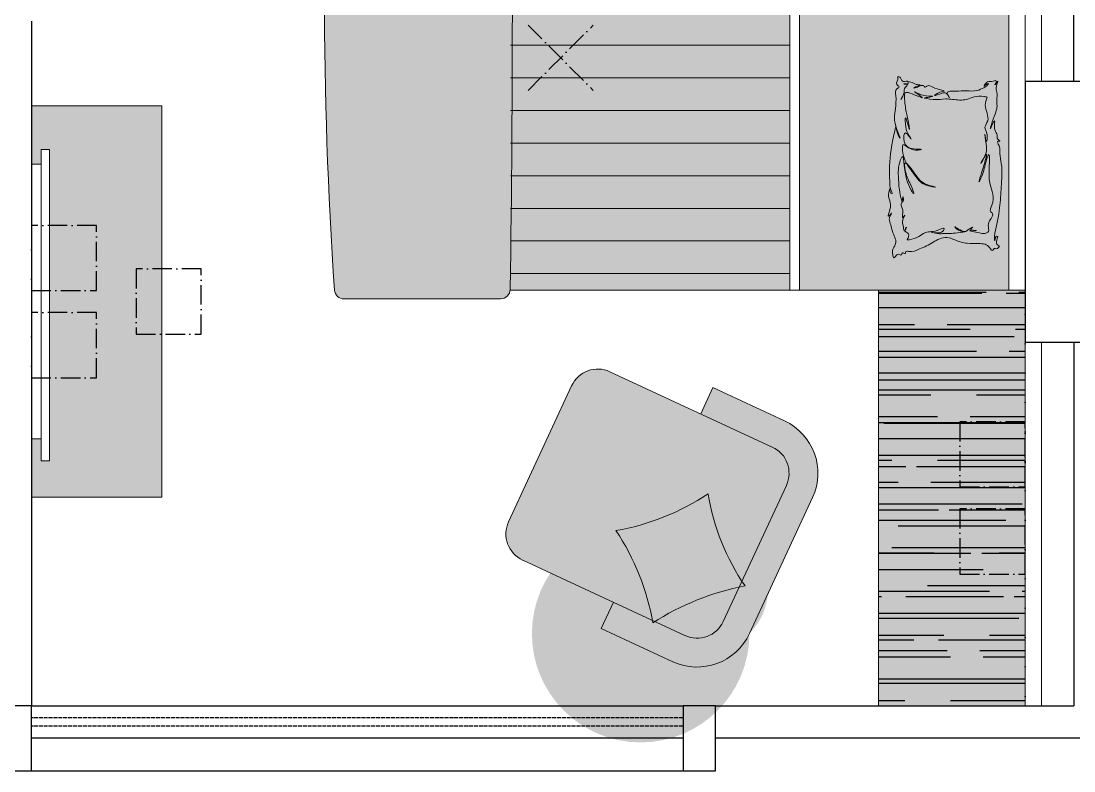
# Model space of a CAD drawing. Header units: millimetres. Extents: x -16811 to 32579, y 147992 to 176118.
# Drawn here: x -10358 to -7127, y 157042 to 159342 of the extents above; entities that cross this region are included whole.
import ezdxf

# ---------------------------------------------------------------- set-up
doc = ezdxf.new("R2010")
doc.units = ezdxf.units.MM
doc.header["$MEASUREMENT"] = 0
doc.header["$PDMODE"] = 3
doc.header["$PDSIZE"] = 100
doc.linetypes.add('ACAD_ISO02W100', pattern=[15, 12, -3])
doc.linetypes.add('ACAD_ISO10W100', pattern=[18, 12, -3, 0, -3])
doc.layers.add('0[12345]', color=6, linetype='ACAD_ISO10W100', lineweight=30, plot=False)
for name, color, linetype, lineweight in [('Column[12345]', 7, 'Continuous', 25), ('Furniture[12345]', 7, 'Continuous', 20), ('Wall.Furniture[12345]', 7, 'Continuous', 20)]:
    doc.layers.add(name, color=color, linetype=linetype, lineweight=lineweight)
for name, color, linetype in [('Glass[12345]', 132, 'ACAD_ISO02W100'), ('Hatching[12345]', 7, 'Continuous'), ('Wall[12345]', 7, 'Continuous'), ('Window[12345]', 8, 'Continuous')]:
    doc.layers.add(name, color=color, linetype=linetype)
doc.linetypes.add('FENCELINE1', pattern='A,0.25,-0.1,[133,ltypeshp.shx,S=0.1,R=0,X=-0.1,Y=0],-0.1,1', length=1.45)

msp = doc.modelspace()

# ---------------------------------------------------------------- hatches: boundary and pattern name
at = {"layer": 'Hatching[12345]'}
h = msp.add_hatch(color=254, dxfattribs=at)
h.set_gradient(color1=(188, 218, 240), color2=(188, 218, 240), centered=1, one_color=1, tint=0.84, name='SPHERICAL')
h.paths.add_polyline_path([(-9396.3, 160323, -0.381867), (-9366.5, 160349.6), (-8886.6, 160349.6, -0.381867), (-8856.8, 160323, -0.007425), (-8856.8, 158518.9, -0.407012), (-8886.8, 158489.6), (-9366.5, 158489.6, -0.381867), (-9396.3, 158516.3, -0.033624)])
h = msp.add_hatch(color=7, dxfattribs=at)
h.set_gradient(color1=(255, 255, 255), one_color=1, tint=1)
h.paths.add_polyline_path([(-7998.9, 158567.2), (-8856.1, 158567.2, -0.000196), (-8856.8, 158519.5, -0.024285), (-8856.9, 158516.6), (-7998.9, 158516.6)])
h.paths.add_polyline_path([(-7998.9, 160316.6), (-8856.7, 160316.6, -0.000203), (-8856, 160267.2), (-7998.9, 160267.2)])
h.paths.add_polyline_path([(-7998.9, 160267.2), (-8856, 160267.2, -0.000412), (-8854.7, 160167.2), (-7998.9, 160167.2)])
h.paths.add_polyline_path([(-7998.9, 160167.2), (-8854.7, 160167.2, -0.000412), (-8853.6, 160067.2), (-7998.9, 160067.2)])
h.paths.add_polyline_path([(-7998.9, 160067.2), (-8853.6, 160067.2, -0.000412), (-8852.6, 159967.2), (-7998.9, 159967.2)])
h.paths.add_polyline_path([(-7998.9, 159967.2), (-8852.6, 159967.2, -0.000412), (-8851.8, 159867.2), (-7998.9, 159867.2)])
h.paths.add_polyline_path([(-7998.9, 159867.2), (-8851.8, 159867.2, -0.000412), (-8851.1, 159767.2), (-7998.9, 159767.2)])
h.paths.add_polyline_path([(-7998.9, 159767.2), (-8851.1, 159767.2, -0.000412), (-8850.6, 159667.2), (-7998.9, 159667.2)])
h.paths.add_polyline_path([(-7998.9, 159667.2), (-8850.6, 159667.2, -0.000412), (-8850.3, 159567.2), (-7998.9, 159567.2)])
h.paths.add_polyline_path([(-7998.9, 159567.2), (-8850.3, 159567.2, -0.000412), (-8850.1, 159467.2), (-7998.9, 159467.2)])
h.paths.add_polyline_path([(-7998.9, 159467.2), (-8850.1, 159467.2, -0.000412), (-8850.1, 159367.2), (-7998.9, 159367.2)])
h.paths.add_polyline_path([(-7998.9, 159367.2), (-8850.1, 159367.2, -0.000412), (-8850.3, 159267.2), (-7998.9, 159267.2)])
h.paths.add_polyline_path([(-7998.9, 159267.2), (-8850.3, 159267.2, -0.000412), (-8850.6, 159167.2), (-7998.9, 159167.2)])
h.paths.add_polyline_path([(-7998.9, 159167.2), (-8850.6, 159167.2, -0.000412), (-8851.1, 159067.2), (-7998.9, 159067.2)])
h.paths.add_polyline_path([(-7998.9, 159067.2), (-8851.1, 159067.2, -0.000412), (-8851.8, 158967.2), (-7998.9, 158967.2)])
h.paths.add_polyline_path([(-7998.9, 158967.2), (-8851.8, 158967.2, -0.000412), (-8852.6, 158867.2), (-7998.9, 158867.2)])
h.paths.add_polyline_path([(-7998.9, 158867.2), (-8852.6, 158867.2, -0.000412), (-8853.6, 158767.2), (-7998.9, 158767.2)])
h.paths.add_polyline_path([(-7998.9, 158767.2), (-8853.6, 158767.2, -0.000412), (-8854.8, 158667.2), (-7998.9, 158667.2)])
h.paths.add_polyline_path([(-7998.9, 158667.2), (-8854.8, 158667.2, -0.000412), (-8856.1, 158567.2), (-7998.9, 158567.2)])
h = msp.add_hatch(color=254, dxfattribs=at)
h.set_gradient(color1=(188, 218, 240), color2=(188, 218, 240), centered=1, one_color=1, tint=0.84, name='SPHERICAL')
h.paths.add_polyline_path([(-7968.9, 159417), (-7326.7, 159417), (-7326.7, 158516.6), (-7968.9, 158516.6)])
edge = h.paths.add_edge_path(flags=16)
edge.add_spline(control_points=[(-7636.2, 159156), (-7638.4, 159159), (-7651.6, 159152.5), (-7657, 159164.3), (-7660.4, 159170.6), (-7668.9, 159171.7), (-7662.6, 159161), (-7678.7, 159149.8), (-7658.5, 159139.7), (-7676.9, 159131.9), (-7671, 159105.5), (-7675, 159065.6), (-7680.1, 159040.4), (-7672.8, 159016.6)], knot_values=[29.790014, 29.790014, 29.790014, 29.790014, 30.262434, 30.562674, 30.909692, 31.032326, 31.131605, 31.822173, 32.169742, 32.478786, 33.169354, 34.506529, 36.449933, 36.449933, 36.449933, 36.449933], degree=3, periodic=0)
edge.add_spline(control_points=[(-7672.8, 159016.6), (-7672.8, 159016.7), (-7674, 159017.5), (-7688.6, 158947.9), (-7694.5, 158911.1), (-7691.7, 158846.9), (-7690.7, 158826.4), (-7680.8, 158810.9), (-7693.2, 158815), (-7689.2, 158836.1), (-7698.8, 158808.4), (-7691.1, 158790.1), (-7686.9, 158770.6), (-7702.7, 158733.6), (-7680.8, 158759.2), (-7695.7, 158739.5), (-7689.2, 158719.5), (-7684.4, 158693.4), (-7672.5, 158671.7), (-7673.6, 158654.3), (-7684.9, 158641.2), (-7683.6, 158628.7), (-7680.5, 158612.2), (-7672.7, 158621.3), (-7667.1, 158629.8), (-7654.3, 158620), (-7654.5, 158635.5), (-7643.4, 158624), (-7644.5, 158637), (-7623, 158631.7), (-7604.6, 158641.3), (-7571.5, 158654.1), (-7547, 158672.3), (-7515.2, 158680.9), (-7487.8, 158667.8), (-7455.7, 158658.1), (-7424.8, 158659.2), (-7399.4, 158658.5), (-7387.2, 158650.2), (-7376.2, 158633.1), (-7371.9, 158645.9), (-7363.9, 158641.9), (-7360.1, 158645.1), (-7358, 158646.9)], knot_values=[0, 0, 0, 0, 0.030049, 0.717515, 4.513385, 6.102933, 6.424338, 6.907638, 7.010988, 7.497257, 7.884631, 8.769992, 9.715192, 10.353851, 10.800111, 11.166428, 11.755019, 13.07777, 13.721733, 14.179659, 14.739991, 15.274148, 15.609552, 15.829628, 16.182946, 16.517964, 16.752632, 17.032041, 17.234818, 17.519289, 18.680556, 19.479406, 20.994305, 21.746259, 22.605773, 23.917685, 25.064465, 25.741143, 26.302414, 26.747148, 26.981441, 27.188163, 27.441983, 27.441983, 27.441983, 27.441983], degree=3, periodic=0)
edge.add_spline(control_points=[(-7358, 158646.9), (-7356.6, 158648.2), (-7353.2, 158651.3), (-7365.1, 158655.5), (-7366.2, 158666.8), (-7358, 158683.9), (-7369.7, 158680.2), (-7368.6, 158660.4), (-7371.8, 158679.7), (-7364.9, 158708.4), (-7353.5, 158764.9), (-7350, 158835.4), (-7345.1, 158890.3), (-7355.5, 158934.3), (-7351.6, 158953), (-7366.1, 158976.4), (-7347.6, 158970.8), (-7365.5, 158980.2), (-7360, 158991.3), (-7367.9, 159002.5), (-7372, 159015.8), (-7366.6, 159050.6), (-7393.1, 158985.3), (-7370, 159053.5), (-7361.4, 159075.9), (-7364.5, 159099.6), (-7360.3, 159122.7), (-7368.8, 159137.9), (-7354.3, 159167.5), (-7374.5, 159137.2), (-7358.8, 159164.1), (-7382.5, 159153.2), (-7393.9, 159159.3), (-7404.9, 159138.3), (-7397.8, 159147.1), (-7386.7, 159153), (-7394.1, 159141.7), (-7405.6, 159136.6), (-7426.6, 159124.6), (-7459.2, 159129.6), (-7482.5, 159124.9), (-7518.3, 159128), (-7514.8, 159117.1), (-7514.2, 159115.5)], knot_values=[8.535132, 8.535132, 8.535132, 8.535132, 8.691674, 8.888781, 9.421803, 9.845667, 9.958569, 10.443716, 10.704627, 11.242804, 13.896563, 16.022974, 18.400683, 19.461558, 20.230077, 20.741868, 20.935918, 21.372247, 21.565667, 22.071271, 22.520417, 23.192373, 24.051106, 25.569914, 26.277843, 26.991407, 27.84339, 28.453731, 28.986147, 29.45672, 29.852067, 30.349919, 30.880397, 31.306561, 31.442263, 31.809342, 31.957497, 32.454433, 33.205438, 34.256651, 35.462346, 36.271669, 36.4021, 36.4021, 36.4021, 36.4021], degree=3, periodic=0)
edge.add_spline(control_points=[(-7514.2, 159115.5), (-7515.7, 159117.4), (-7521.4, 159123.4), (-7533.9, 159120.1), (-7563.9, 159106.9), (-7542.2, 159124.4), (-7519.6, 159126.2), (-7542.1, 159132.2), (-7555.1, 159135.7), (-7574.2, 159147.3), (-7584.6, 159135.9), (-7587.4, 159145.7), (-7598.3, 159143.5), (-7604.5, 159139.6), (-7622, 159134), (-7610.2, 159142.4), (-7593.1, 159146.4), (-7605.3, 159146.4), (-7614.3, 159147.5), (-7624.3, 159154.4), (-7633.1, 159155.6), (-7636.2, 159156)], knot_values=[0.001627, 0.001627, 0.001627, 0.001627, 0.178258, 0.589104, 1.387999, 2.01721, 2.479287, 2.719905, 3.701668, 4.311477, 4.557254, 4.745521, 5.021847, 5.42273, 5.798909, 6.005871, 6.517966, 6.687678, 6.927391, 7.504114, 7.811297, 7.811297, 7.811297, 7.811297], degree=3, periodic=0)
edge = h.paths.add_edge_path(flags=0)
edge.add_spline(control_points=[(-7401.6, 158924.3), (-7399.8, 158928), (-7392.5, 158944.4), (-7396.5, 158957.3), (-7401.5, 159014.9), (-7396.3, 158957.2), (-7389.7, 158998.4), (-7405.2, 159014.4), (-7381, 159043.9), (-7405.1, 159076.2), (-7396.1, 159100.1), (-7392.9, 159108.5), (-7396.4, 159109.2), (-7409.5, 159111.9), (-7431.8, 159111.7), (-7461.7, 159096.7), (-7491.6, 159100.6), (-7527.4, 159104.3), (-7546.8, 159097.6), (-7595.3, 159106.5), (-7573.5, 159106.7), (-7552.3, 159112.3), (-7589.8, 159108.4), (-7635, 159137.5), (-7571.1, 159093.6), (-7621, 159119.4), (-7647.2, 159125.2), (-7646.5, 159094.9), (-7642.1, 159064), (-7635.7, 159037.5), (-7628.2, 158993.1), (-7647, 159068.7), (-7642.8, 159009.7), (-7637.9, 158998.2), (-7620, 158969.7), (-7649.7, 159016.6), (-7650.7, 158960.5), (-7628, 158948.2), (-7579.3, 158949.2), (-7628.8, 158940.5), (-7655.9, 158974.8), (-7651.8, 158932.2), (-7646.2, 158916), (-7641.2, 158906.6), (-7640.3, 158905)], knot_values=[65.447847, 65.447847, 65.447847, 65.447847, 65.74328, 66.72872, 67.734409, 68.488828, 69.195051, 69.96834, 70.682416, 72.296052, 73.161492, 73.161492, 73.161492, 73.514088, 74.503063, 75.319203, 76.765637, 77.45774, 78.749117, 79.643771, 79.981714, 80.471342, 81.125835, 82.371395, 83.350345, 84.683594, 85.188482, 85.608294, 87.132689, 88.467526, 88.949716, 90.167893, 91.060809, 92.060989, 92.438599, 93.282957, 94.181586, 95.37836, 96.194843, 97.208206, 98.195095, 99.05009, 99.976096, 100.167679, 100.167679, 100.167679, 100.167679], degree=3, periodic=0)
edge.add_spline(control_points=[(-7640.3, 158905), (-7642.7, 158906.9), (-7648.6, 158907.7), (-7642.3, 158864.8), (-7629.2, 158845.3), (-7610.7, 158795), (-7653.5, 158864.8), (-7645.7, 158947.1), (-7668.5, 158894.3), (-7663.7, 158852.7), (-7664.6, 158826.9), (-7652.5, 158776.3), (-7652.6, 158814.3), (-7646.9, 158787.4), (-7661.4, 158783.6), (-7651.1, 158763.8), (-7651.8, 158753.6), (-7654.7, 158731.1), (-7641, 158754.4), (-7656, 158726), (-7650.3, 158719.2), (-7648, 158694.1), (-7645.1, 158697.9), (-7644.7, 158698.6)], knot_values=[40.795121, 40.795121, 40.795121, 40.795121, 41.289195, 42.373774, 43.706157, 44.493775, 46.131029, 48.413116, 48.979249, 50.841276, 52.333224, 53.019481, 53.478416, 54.005494, 54.148976, 54.814349, 55.352161, 55.71403, 56.081921, 56.521549, 57.327938, 57.792171, 57.875372, 57.875372, 57.875372, 57.875372], degree=3, periodic=0)
edge.add_spline(control_points=[(-7644.7, 158698.6), (-7644.6, 158698.2), (-7643.9, 158694.8), (-7633.2, 158692.9), (-7632.2, 158679.1), (-7644.2, 158666.4), (-7618.2, 158674.7), (-7603.6, 158678.7), (-7589.6, 158691.9), (-7567.2, 158696.2), (-7549.6, 158696.1), (-7520.5, 158711.7), (-7532.8, 158685.5), (-7579.5, 158698), (-7543, 158687.7), (-7518.4, 158691.9), (-7498.2, 158688.4), (-7451.8, 158696.4), (-7479, 158694.5), (-7506, 158723.5), (-7462.4, 158687.9), (-7452.2, 158702.5), (-7429.3, 158713.9), (-7447.1, 158702.9), (-7438.8, 158700.4), (-7433.4, 158699.7), (-7430.7, 158699.5)], knot_values=[26.157068, 26.157068, 26.157068, 26.157068, 26.197649, 26.478627, 27.029866, 27.194885, 27.938007, 28.296466, 28.993565, 29.701796, 30.432125, 31.180959, 31.473901, 32.62199, 33.234768, 33.886404, 35.291371, 36.050084, 36.454531, 37.241342, 38.377457, 38.920893, 39.336258, 39.668554, 39.807234, 40.035381, 40.035381, 40.035381, 40.035381], degree=3, periodic=0)
edge.add_spline(control_points=[(-7430.7, 158699.5), (-7435.6, 158699.7), (-7460.8, 158700.4), (-7414.3, 158691.9), (-7398.6, 158687.5), (-7387.3, 158696.9), (-7389.3, 158709.2), (-7391.7, 158727), (-7369.1, 158748.4), (-7387.6, 158759.2), (-7366, 158793.5), (-7386.8, 158839.7), (-7387.8, 158875.2), (-7384.4, 158944.9), (-7398.7, 158907.9), (-7399.8, 158887.7), (-7425.4, 158829.7), (-7406.2, 158888.7), (-7389.4, 158942.1), (-7399.4, 158927.8), (-7401.6, 158924.3)], knot_values=[9.262746, 9.262746, 9.262746, 9.262746, 9.682241, 10.689927, 11.413577, 11.723945, 11.904729, 12.597271, 13.597345, 13.76989, 14.480453, 16.574705, 18.261945, 19.618223, 19.925956, 21.490572, 22.513709, 24.082377, 25.368053, 25.703927, 25.703927, 25.703927, 25.703927], degree=3, periodic=0)
edge = h.paths.add_edge_path(flags=0)
edge.add_spline(control_points=[(-7640.3, 158905), (-7641.2, 158906.6), (-7646.2, 158916), (-7651.8, 158932.2), (-7655.9, 158974.8), (-7628.8, 158940.5), (-7579.3, 158949.2), (-7628, 158948.2), (-7650.7, 158960.5), (-7649.7, 159016.6), (-7620, 158969.7), (-7637.9, 158998.2), (-7642.8, 159009.7), (-7647, 159068.7), (-7628.2, 158993.1), (-7635.7, 159037.5), (-7642.1, 159064), (-7646.5, 159094.9), (-7647.2, 159125.2), (-7621, 159119.4), (-7571.1, 159093.6), (-7635, 159137.5), (-7589.8, 159108.4), (-7552.3, 159112.3), (-7573.5, 159106.7), (-7595.3, 159106.5), (-7546.8, 159097.6), (-7527.4, 159104.3), (-7491.6, 159100.6), (-7461.7, 159096.7), (-7431.8, 159111.7), (-7409.5, 159111.9), (-7396.4, 159109.2), (-7392.9, 159108.5), (-7396.1, 159100.1), (-7405.1, 159076.2), (-7381, 159043.9), (-7405.2, 159014.4), (-7389.7, 158998.4), (-7396.3, 158957.2), (-7401.5, 159014.9), (-7396.5, 158957.3), (-7392.5, 158944.4), (-7399.8, 158928), (-7401.6, 158924.3)], knot_values=[65.447847, 65.447847, 65.447847, 65.447847, 65.63943, 66.565436, 67.420431, 68.40732, 69.420683, 70.237166, 71.43394, 72.332569, 73.176927, 73.554537, 74.554717, 75.447633, 76.66581, 77.148, 78.482837, 80.007232, 80.427044, 80.931932, 82.265181, 83.244131, 84.489691, 85.144184, 85.633812, 85.971755, 86.866409, 88.157786, 88.849889, 90.296323, 91.112463, 92.101438, 92.454034, 92.454034, 92.454034, 93.319474, 94.93311, 95.647186, 96.420475, 97.126698, 97.881117, 98.886806, 99.872246, 100.167679, 100.167679, 100.167679, 100.167679], degree=3, periodic=0)
edge.add_spline(control_points=[(-7401.6, 158924.3), (-7406.8, 158913.7), (-7418.7, 158894.6), (-7406.5, 158916.7), (-7401.6, 158924.3)], knot_values=[7.713645, 7.713645, 7.713645, 7.713645, 8.546506, 9.262746, 9.262746, 9.262746, 9.262746], degree=3, periodic=0)
edge.add_spline(control_points=[(-7401.6, 158924.3), (-7399.4, 158927.8), (-7389.4, 158942.1), (-7406.2, 158888.7), (-7425.4, 158829.7), (-7399.8, 158887.7), (-7398.7, 158907.9), (-7384.4, 158944.9), (-7387.8, 158875.2), (-7386.8, 158839.7), (-7366, 158793.5), (-7387.6, 158759.2), (-7369.1, 158748.4), (-7391.7, 158727), (-7389.3, 158709.2), (-7387.3, 158696.9), (-7398.6, 158687.5), (-7414.3, 158691.9), (-7460.8, 158700.4), (-7435.6, 158699.7), (-7430.7, 158699.5)], knot_values=[9.262746, 9.262746, 9.262746, 9.262746, 9.598621, 10.884297, 12.452965, 13.476101, 15.040717, 15.348451, 16.704729, 18.391968, 20.48622, 21.196783, 21.369329, 22.369403, 23.061945, 23.242728, 23.553096, 24.276746, 25.284432, 25.703927, 25.703927, 25.703927, 25.703927], degree=3, periodic=0)
edge.add_spline(control_points=[(-7430.7, 158699.5), (-7428.1, 158699.4), (-7424.3, 158699.2), (-7428.1, 158699.3), (-7430.7, 158699.5)], knot_values=[25.703927, 25.703927, 25.703927, 25.703927, 25.930608, 26.157068, 26.157068, 26.157068, 26.157068], degree=3, periodic=0)
edge.add_spline(control_points=[(-7430.7, 158699.5), (-7433.4, 158699.7), (-7438.8, 158700.4), (-7447.1, 158702.9), (-7429.3, 158713.9), (-7452.2, 158702.5), (-7462.4, 158687.9), (-7506, 158723.5), (-7479, 158694.5), (-7451.8, 158696.4), (-7498.2, 158688.4), (-7518.4, 158691.9), (-7543, 158687.7), (-7579.5, 158698), (-7532.8, 158685.5), (-7520.5, 158711.7), (-7549.6, 158696.1), (-7567.2, 158696.2), (-7589.6, 158691.9), (-7603.6, 158678.7), (-7618.2, 158674.7), (-7644.2, 158666.4), (-7632.2, 158679.1), (-7633.2, 158692.9), (-7643.9, 158694.8), (-7644.6, 158698.2), (-7644.7, 158698.6)], knot_values=[26.157068, 26.157068, 26.157068, 26.157068, 26.385216, 26.523896, 26.856192, 27.271557, 27.814993, 28.951107, 29.737919, 30.142365, 30.901079, 32.306046, 32.957682, 33.57046, 34.718549, 35.01149, 35.760324, 36.490654, 37.198885, 37.895984, 38.254443, 38.997565, 39.162584, 39.713823, 39.994801, 40.035381, 40.035381, 40.035381, 40.035381], degree=3, periodic=0)
edge.add_spline(control_points=[(-7644.7, 158698.6), (-7645.1, 158703), (-7638.1, 158717), (-7642.7, 158702), (-7644.7, 158698.6)], knot_values=[40.035381, 40.035381, 40.035381, 40.035381, 40.423519, 40.795121, 40.795121, 40.795121, 40.795121], degree=3, periodic=0)
edge.add_spline(control_points=[(-7644.7, 158698.6), (-7645.1, 158697.9), (-7648, 158694.1), (-7650.3, 158719.2), (-7656, 158726), (-7641, 158754.4), (-7654.7, 158731.1), (-7651.8, 158753.6), (-7651.1, 158763.8), (-7661.4, 158783.6), (-7646.9, 158787.4), (-7652.6, 158814.3), (-7652.5, 158776.3), (-7664.6, 158826.9), (-7663.7, 158852.7), (-7668.5, 158894.3), (-7645.7, 158947.1), (-7653.5, 158864.8), (-7610.7, 158795), (-7629.2, 158845.3), (-7642.3, 158864.8), (-7648.6, 158907.7), (-7642.7, 158906.9), (-7640.3, 158905)], knot_values=[40.795121, 40.795121, 40.795121, 40.795121, 40.878322, 41.342555, 42.148944, 42.588573, 42.956463, 43.318333, 43.856144, 44.521517, 44.664999, 45.192077, 45.651012, 46.337269, 47.829218, 49.691244, 50.257377, 52.539465, 54.176718, 54.964336, 56.29672, 57.381298, 57.875372, 57.875372, 57.875372, 57.875372], degree=3, periodic=0)
edge.add_spline(control_points=[(-7640.3, 158905), (-7630.7, 158897.7), (-7604.1, 158854), (-7580.4, 158839.2), (-7535.2, 158829.9), (-7591.5, 158837.1), (-7611.9, 158865), (-7632.6, 158891.4), (-7640.3, 158905)], knot_values=[57.875372, 57.875372, 57.875372, 57.875372, 59.777578, 60.518867, 61.457002, 62.363933, 63.831779, 65.447847, 65.447847, 65.447847, 65.447847], degree=3, periodic=0)
h = msp.add_hatch(color=254, dxfattribs=at)
h.set_gradient(color1=(195, 213, 212), rotation=45, centered=1, one_color=1, tint=1, name='INVHEMISPHERICAL')
edge = h.paths.add_edge_path()
edge.add_spline(control_points=[(-7514.2, 159115.5), (-7514.8, 159117.1), (-7518.3, 159128), (-7482.5, 159124.9), (-7459.2, 159129.6), (-7426.6, 159124.6), (-7405.6, 159136.6), (-7394.1, 159141.7), (-7386.7, 159153), (-7397.8, 159147.1), (-7404.9, 159138.3), (-7393.9, 159159.3), (-7382.5, 159153.2), (-7358.8, 159164.1), (-7374.5, 159137.2), (-7354.3, 159167.5), (-7368.8, 159137.9), (-7360.3, 159122.7), (-7364.5, 159099.6), (-7362.1, 159081.2), (-7363.4, 159073.3), (-7363.7, 159071.5)], knot_values=[8.535132, 8.535132, 8.535132, 8.535132, 8.665562, 9.474885, 10.680581, 11.731794, 12.482799, 12.979735, 13.12789, 13.494969, 13.630671, 14.056835, 14.587313, 15.085164, 15.480512, 15.951085, 16.483501, 17.093841, 17.945825, 18.659388, 18.86018, 18.86018, 18.86018, 18.86018], degree=3, periodic=0)
edge.add_spline(control_points=[(-7363.7, 159071.5), (-7364.7, 159067.1), (-7371.5, 159049), (-7393.1, 158985.3), (-7366.6, 159050.6), (-7372, 159015.8), (-7367.9, 159002.5), (-7360, 158991.3), (-7365.5, 158980.2), (-7347.6, 158970.8), (-7366.1, 158976.4), (-7351.6, 158953), (-7355.5, 158934.3), (-7345.1, 158890.3), (-7349.6, 158839.9), (-7351.7, 158800), (-7353.3, 158783.2)], knot_values=[18.86018, 18.86018, 18.86018, 18.86018, 19.367318, 20.886126, 21.744859, 22.416814, 22.865961, 23.371565, 23.564984, 24.001314, 24.195364, 24.707154, 25.475673, 26.536549, 28.914258, 30.585278, 30.585278, 30.585278, 30.585278], degree=3, periodic=0)
edge.add_spline(control_points=[(-7353.3, 158783.2), (-7353.8, 158778.6), (-7357.1, 158747.1), (-7364.9, 158708.4), (-7371.8, 158679.7), (-7368.6, 158660.4), (-7369.7, 158680.2), (-7358, 158683.9), (-7366.2, 158666.8), (-7365.1, 158655.5), (-7353.2, 158651.3), (-7356.6, 158648.2), (-7358, 158646.9)], knot_values=[30.585278, 30.585278, 30.585278, 30.585278, 31.040669, 33.694428, 34.232605, 34.493516, 34.978663, 35.091565, 35.515429, 36.048451, 36.245558, 36.4021, 36.4021, 36.4021, 36.4021], degree=3, periodic=0)
edge.add_spline(control_points=[(-7358, 158646.9), (-7360.1, 158645.1), (-7363.9, 158641.9), (-7371.9, 158645.9), (-7376.2, 158633.1), (-7387.2, 158650.2), (-7399.4, 158658.5), (-7424.8, 158659.2), (-7455.7, 158658.1), (-7487.8, 158667.8), (-7515.2, 158680.9), (-7547, 158672.3), (-7571.5, 158654.1), (-7604.6, 158641.3), (-7623, 158631.7), (-7644.5, 158637), (-7643.4, 158624), (-7654.5, 158635.5), (-7654.3, 158620), (-7667.1, 158629.8), (-7672.7, 158621.3), (-7680.5, 158612.2), (-7683.6, 158628.7), (-7684.9, 158641.2), (-7673.6, 158654.3), (-7672.5, 158671.7), (-7684.4, 158693.4), (-7689.2, 158719.5), (-7695.7, 158739.5), (-7680.8, 158759.2), (-7702.7, 158733.6), (-7686.9, 158770.6), (-7691.1, 158790.1), (-7698.8, 158808.4), (-7689.2, 158836.1), (-7693.2, 158815), (-7680.8, 158810.9), (-7690.7, 158826.4), (-7691.7, 158846.9), (-7692.7, 158870), (-7692.8, 158886.6), (-7692.8, 158888)], knot_values=[0, 0, 0, 0, 0.317275, 0.575678, 0.868544, 1.424462, 2.12605, 2.971898, 4.405373, 6.045262, 7.119655, 8.059598, 9.953221, 10.951784, 12.403367, 12.758956, 13.012427, 13.361689, 13.655024, 14.073797, 14.515444, 14.790538, 15.209793, 15.87749, 16.577904, 17.150313, 17.955266, 19.608705, 20.344444, 20.80234, 21.360165, 22.158489, 23.339988, 24.44669, 24.930907, 25.538744, 25.667931, 26.272056, 26.673812, 28.660747, 28.840014, 28.840014, 28.840014, 28.840014], degree=3, periodic=0)
edge.add_line((-7692.8, 158888), (-7720.5, 158896.5))
edge.add_line((-7720.5, 158896.5), (-7692.1, 158910.5))
edge.add_spline(control_points=[(-7692.1, 158910.5), (-7690.5, 158934.7), (-7685.4, 158963.1), (-7674, 159017.5), (-7672.8, 159016.7), (-7672.8, 159016.6)], knot_values=[29.888741, 29.888741, 29.888741, 29.888741, 33.405585, 34.264917, 34.302479, 34.302479, 34.302479, 34.302479], degree=3, periodic=0)
edge.add_spline(control_points=[(-7672.8, 159016.6), (-7680.1, 159040.4), (-7675, 159065.6), (-7671, 159105.5), (-7676.9, 159131.9), (-7658.5, 159139.7), (-7678.7, 159149.8), (-7662.6, 159161), (-7668.9, 159171.7), (-7660.4, 159170.6), (-7657, 159164.3), (-7651.6, 159152.5), (-7638.4, 159159), (-7636.2, 159156)], knot_values=[37.237517, 37.237517, 37.237517, 37.237517, 39.666772, 41.33824, 42.20145, 42.587756, 43.022217, 43.885427, 44.009526, 44.162817, 44.596591, 44.97189, 45.562416, 45.562416, 45.562416, 45.562416], degree=3, periodic=0)
edge.add_spline(control_points=[(-7636.2, 159156), (-7633.1, 159155.6), (-7624.3, 159154.4), (-7614.3, 159147.5), (-7605.3, 159146.4), (-7593.1, 159146.4), (-7610.2, 159142.4), (-7622, 159134), (-7604.5, 159139.6), (-7598.3, 159143.5), (-7587.4, 159145.7), (-7584.6, 159135.9), (-7574.2, 159147.3), (-7555.1, 159135.7), (-7542.1, 159132.2), (-7519.6, 159126.2), (-7542.2, 159124.4), (-7563.9, 159106.9), (-7533.9, 159120.1), (-7521.4, 159123.4), (-7515.7, 159117.4), (-7514.2, 159115.5)], knot_values=[0.001627, 0.001627, 0.001627, 0.001627, 0.30881, 0.885533, 1.125245, 1.294957, 1.807053, 2.014014, 2.390194, 2.791076, 3.067402, 3.255669, 3.501446, 4.111256, 5.093018, 5.333636, 5.795713, 6.424924, 7.22382, 7.634666, 7.811297, 7.811297, 7.811297, 7.811297], degree=3, periodic=0)
edge = h.paths.add_edge_path(flags=16)
edge.add_spline(control_points=[(-7640.3, 158905), (-7641.2, 158906.6), (-7646.2, 158916), (-7651.8, 158932.2), (-7655.9, 158974.8), (-7628.8, 158940.5), (-7579.3, 158949.2), (-7628, 158948.2), (-7650.7, 158960.5), (-7649.7, 159016.6), (-7620, 158969.7), (-7637.9, 158998.2), (-7642.8, 159009.7), (-7647, 159068.7), (-7628.2, 158993.1), (-7635.7, 159037.5), (-7642.1, 159064), (-7646.5, 159094.9), (-7647.2, 159125.2), (-7621, 159119.4), (-7571.1, 159093.6), (-7635, 159137.5), (-7589.8, 159108.4), (-7552.3, 159112.3), (-7573.5, 159106.7), (-7595.3, 159106.5), (-7546.8, 159097.6), (-7527.4, 159104.3), (-7491.6, 159100.6), (-7461.7, 159096.7), (-7431.8, 159111.7), (-7409.5, 159111.9), (-7396.4, 159109.2), (-7392.9, 159108.5), (-7396.1, 159100.1), (-7405.1, 159076.2), (-7381, 159043.9), (-7405.2, 159014.4), (-7389.7, 158998.4), (-7396.3, 158957.2), (-7401.5, 159014.9), (-7396.5, 158957.3), (-7392.5, 158944.4), (-7399.8, 158928), (-7401.6, 158924.3)], knot_values=[81.809808, 81.809808, 81.809808, 81.809808, 82.049287, 83.206795, 84.275539, 85.50915, 86.775853, 87.796457, 89.292425, 90.415712, 91.471158, 91.943172, 93.193396, 94.309542, 95.832263, 96.435, 98.103547, 100.00904, 100.533805, 101.164915, 102.831476, 104.055163, 105.612114, 106.43023, 107.042265, 107.464694, 108.583011, 110.197233, 111.062361, 112.870403, 113.890579, 115.126798, 115.567543, 115.567543, 115.567543, 116.649343, 118.666388, 119.558983, 120.525594, 121.408372, 122.351396, 123.608507, 124.840307, 125.209599, 125.209599, 125.209599, 125.209599], degree=3, periodic=0)
edge.add_spline(control_points=[(-7401.6, 158924.3), (-7399.4, 158927.8), (-7389.4, 158942.1), (-7406.2, 158888.7), (-7425.4, 158829.7), (-7399.8, 158887.7), (-7398.7, 158907.9), (-7384.4, 158944.9), (-7387.8, 158875.2), (-7386.8, 158839.7), (-7366, 158793.5), (-7387.6, 158759.2), (-7369.1, 158748.4), (-7391.7, 158727), (-7389.3, 158709.2), (-7387.3, 158696.9), (-7398.6, 158687.5), (-7414.3, 158691.9), (-7460.8, 158700.4), (-7435.6, 158699.7), (-7430.7, 158699.5)], knot_values=[11.578433, 11.578433, 11.578433, 11.578433, 11.998276, 13.605371, 15.566206, 16.845127, 18.800896, 19.185564, 20.880911, 22.98996, 25.607776, 26.495979, 26.711661, 27.961754, 28.827431, 29.05341, 29.44137, 30.345933, 31.60554, 32.129909, 32.129909, 32.129909, 32.129909], degree=3, periodic=0)
edge.add_spline(control_points=[(-7430.7, 158699.5), (-7433.4, 158699.7), (-7438.8, 158700.4), (-7447.1, 158702.9), (-7429.3, 158713.9), (-7452.2, 158702.5), (-7462.4, 158687.9), (-7506, 158723.5), (-7479, 158694.5), (-7451.8, 158696.4), (-7498.2, 158688.4), (-7518.4, 158691.9), (-7543, 158687.7), (-7579.5, 158698), (-7532.8, 158685.5), (-7520.5, 158711.7), (-7549.6, 158696.1), (-7567.2, 158696.2), (-7589.6, 158691.9), (-7603.6, 158678.7), (-7618.2, 158674.7), (-7644.2, 158666.4), (-7632.2, 158679.1), (-7633.2, 158692.9), (-7643.9, 158694.8), (-7644.6, 158698.2), (-7644.7, 158698.6)], knot_values=[32.696336, 32.696336, 32.696336, 32.696336, 32.98152, 33.15487, 33.57024, 34.089446, 34.768741, 36.188884, 37.172399, 37.677957, 38.626349, 40.382557, 41.197102, 41.963074, 43.398186, 43.764363, 44.700405, 45.613317, 46.498606, 47.36998, 47.818054, 48.746956, 48.95323, 49.642279, 49.993501, 50.044227, 50.044227, 50.044227, 50.044227], degree=3, periodic=0)
edge.add_spline(control_points=[(-7644.7, 158698.6), (-7645.1, 158697.9), (-7648, 158694.1), (-7650.3, 158719.2), (-7656, 158726), (-7641, 158754.4), (-7654.7, 158731.1), (-7651.8, 158753.6), (-7651.1, 158763.8), (-7661.4, 158783.6), (-7646.9, 158787.4), (-7652.6, 158814.3), (-7652.5, 158776.3), (-7664.6, 158826.9), (-7663.7, 158852.7), (-7668.5, 158894.3), (-7645.7, 158947.1), (-7653.5, 158864.8), (-7610.7, 158795), (-7629.2, 158845.3), (-7642.3, 158864.8), (-7648.6, 158907.7), (-7642.7, 158906.9), (-7640.3, 158905)], knot_values=[50.993901, 50.993901, 50.993901, 50.993901, 51.097903, 51.678194, 52.686181, 53.235716, 53.695579, 54.147916, 54.82018, 55.651897, 55.831248, 56.490096, 57.063765, 57.921587, 59.786522, 62.114055, 62.821722, 65.674331, 67.720898, 68.70542, 70.3709, 71.726622, 72.344215, 72.344215, 72.344215, 72.344215], degree=3, periodic=0)
h = msp.add_hatch(color=254, dxfattribs=at)
h.set_gradient(color1=(226, 238, 238), rotation=90, one_color=1, tint=1, name='SPHERICAL')
edge = h.paths.add_edge_path()
edge.add_spline(control_points=[(-7644.7, 158698.6), (-7644.6, 158698.2), (-7643.9, 158694.8), (-7633.2, 158692.9), (-7632.2, 158679.1), (-7644.2, 158666.4), (-7618.2, 158674.7), (-7603.6, 158678.7), (-7589.6, 158691.9), (-7567.2, 158696.2), (-7549.6, 158696.1), (-7520.5, 158711.7), (-7532.8, 158685.5), (-7579.5, 158698), (-7543, 158687.7), (-7518.4, 158691.9), (-7498.2, 158688.4), (-7451.8, 158696.4), (-7479, 158694.5), (-7506, 158723.5), (-7462.4, 158687.9), (-7452.2, 158702.5), (-7429.3, 158713.9), (-7447.1, 158702.9), (-7438.8, 158700.4), (-7433.4, 158699.7), (-7430.7, 158699.5)], knot_values=[32.696336, 32.696336, 32.696336, 32.696336, 32.747061, 33.098284, 33.787332, 33.993606, 34.922508, 35.370582, 36.241956, 37.127245, 38.040157, 38.976199, 39.342376, 40.777488, 41.54346, 42.358005, 44.114213, 45.062605, 45.568163, 46.551678, 47.971821, 48.651116, 49.170322, 49.585692, 49.759042, 50.044227, 50.044227, 50.044227, 50.044227], degree=3, periodic=0)
edge.add_spline(control_points=[(-7430.7, 158699.5), (-7428.1, 158699.4), (-7424.3, 158699.2), (-7428.1, 158699.3), (-7430.7, 158699.5)], knot_values=[32.129909, 32.129909, 32.129909, 32.129909, 32.41326, 32.696336, 32.696336, 32.696336, 32.696336], degree=3, periodic=0)
edge.add_spline(control_points=[(-7430.7, 158699.5), (-7435.6, 158699.7), (-7460.8, 158700.4), (-7414.3, 158691.9), (-7398.6, 158687.5), (-7387.3, 158696.9), (-7389.3, 158709.2), (-7391.7, 158727), (-7369.1, 158748.4), (-7387.6, 158759.2), (-7366, 158793.5), (-7386.8, 158839.7), (-7387.8, 158875.2), (-7384.4, 158944.9), (-7398.7, 158907.9), (-7399.8, 158887.7), (-7425.4, 158829.7), (-7406.2, 158888.7), (-7389.4, 158942.1), (-7399.4, 158927.8), (-7401.6, 158924.3)], knot_values=[11.578433, 11.578433, 11.578433, 11.578433, 12.102802, 13.362409, 14.266972, 14.654932, 14.880911, 15.746588, 16.996681, 17.212363, 18.100566, 20.718382, 22.827431, 24.522779, 24.907446, 26.863215, 28.142136, 30.102971, 31.710066, 32.129909, 32.129909, 32.129909, 32.129909], degree=3, periodic=0)
edge.add_spline(control_points=[(-7401.6, 158924.3), (-7406.8, 158913.7), (-7418.7, 158894.6), (-7406.5, 158916.7), (-7401.6, 158924.3)], knot_values=[9.642056, 9.642056, 9.642056, 9.642056, 10.683132, 11.578433, 11.578433, 11.578433, 11.578433], degree=3, periodic=0)
edge.add_spline(control_points=[(-7401.6, 158924.3), (-7399.8, 158928), (-7392.5, 158944.4), (-7396.5, 158957.3), (-7401.5, 159014.9), (-7396.3, 158957.2), (-7389.7, 158998.4), (-7405.2, 159014.4), (-7381, 159043.9), (-7405.1, 159076.2), (-7396.1, 159100.1), (-7392.9, 159108.5), (-7396.4, 159109.2), (-7409.5, 159111.9), (-7431.8, 159111.7), (-7461.7, 159096.7), (-7491.6, 159100.6), (-7527.4, 159104.3), (-7546.8, 159097.6), (-7595.3, 159106.5), (-7573.5, 159106.7), (-7552.3, 159112.3), (-7589.8, 159108.4), (-7635, 159137.5), (-7571.1, 159093.6), (-7621, 159119.4), (-7647.2, 159125.2), (-7646.5, 159094.9), (-7642.1, 159064), (-7635.7, 159037.5), (-7628.2, 158993.1), (-7647, 159068.7), (-7642.8, 159009.7), (-7637.9, 158998.2), (-7620, 158969.7), (-7649.7, 159016.6), (-7650.7, 158960.5), (-7628, 158948.2), (-7579.3, 158949.2), (-7628.8, 158940.5), (-7655.9, 158974.8), (-7651.8, 158932.2), (-7646.2, 158916), (-7641.2, 158906.6), (-7640.3, 158905)], knot_values=[81.809808, 81.809808, 81.809808, 81.809808, 82.1791, 83.4109, 84.668012, 85.611035, 86.493814, 87.460425, 88.35302, 90.370065, 91.451865, 91.451865, 91.451865, 91.89261, 93.128829, 94.149004, 95.957047, 96.822175, 98.436396, 99.554714, 99.977143, 100.589178, 101.407294, 102.964244, 104.187932, 105.854493, 106.485603, 107.010367, 108.915861, 110.584407, 111.187145, 112.709866, 113.826011, 115.076236, 115.548249, 116.603696, 117.726983, 119.22295, 120.243554, 121.510258, 122.743869, 123.812613, 124.97012, 125.209599, 125.209599, 125.209599, 125.209599], degree=3, periodic=0)
edge.add_spline(control_points=[(-7640.3, 158905), (-7630.7, 158897.7), (-7604.1, 158854), (-7580.4, 158839.2), (-7535.2, 158829.9), (-7591.5, 158837.1), (-7611.9, 158865), (-7632.6, 158891.4), (-7640.3, 158905)], knot_values=[72.344215, 72.344215, 72.344215, 72.344215, 74.721973, 75.648583, 76.821253, 77.954916, 79.789724, 81.809808, 81.809808, 81.809808, 81.809808], degree=3, periodic=0)
edge.add_spline(control_points=[(-7640.3, 158905), (-7642.7, 158906.9), (-7648.6, 158907.7), (-7642.3, 158864.8), (-7629.2, 158845.3), (-7610.7, 158795), (-7653.5, 158864.8), (-7645.7, 158947.1), (-7668.5, 158894.3), (-7663.7, 158852.7), (-7664.6, 158826.9), (-7652.5, 158776.3), (-7652.6, 158814.3), (-7646.9, 158787.4), (-7661.4, 158783.6), (-7651.1, 158763.8), (-7651.8, 158753.6), (-7654.7, 158731.1), (-7641, 158754.4), (-7656, 158726), (-7650.3, 158719.2), (-7648, 158694.1), (-7645.1, 158697.9), (-7644.7, 158698.6)], knot_values=[50.993901, 50.993901, 50.993901, 50.993901, 51.611494, 52.967217, 54.632696, 55.617219, 57.663786, 60.516395, 61.224061, 63.551594, 65.41653, 66.274352, 66.84802, 67.506868, 67.68622, 68.517936, 69.190201, 69.642537, 70.102401, 70.651936, 71.659922, 72.240213, 72.344215, 72.344215, 72.344215, 72.344215], degree=3, periodic=0)
edge.add_spline(control_points=[(-7644.7, 158698.6), (-7645.1, 158703), (-7638.1, 158717), (-7642.7, 158702), (-7644.7, 158698.6)], knot_values=[50.044227, 50.044227, 50.044227, 50.044227, 50.529399, 50.993901, 50.993901, 50.993901, 50.993901], degree=3, periodic=0)
h = msp.add_hatch(color=254, dxfattribs=at)
h.set_gradient(color1=(188, 218, 240), centered=1, one_color=1, tint=1, name='INVCURVED')
h.paths.add_polyline_path([(-9926.2, 157881.7), (-9926.2, 159081.7), (-10326.2, 159081.7), (-10326.2, 158902.6), (-10295.7, 158902.6), (-10295.7, 158947.9), (-10270.2, 158947.9), (-10270.2, 157993.4), (-10295.7, 157993.4), (-10295.7, 158060.7), (-10326.2, 158060.7), (-10326.2, 157881.7)])
h = msp.add_hatch(color=29, dxfattribs=at)
h.set_gradient(color1=(87, 49, 41), color2=(101, 56, 47), one_color=1, tint=0.29)
h.paths.add_polyline_path([(-7276.7, 158356.6), (-7276.7, 158366.6), (-7276.7, 158366.6), (-7276.7, 158516.6), (-7726.7, 158516.6), (-7726.7, 158066.6), (-7726.7, 157241.5), (-7276.7, 157241.5), (-7276.7, 158356.6)])
at = {"layer": 'Hatching[12345]', "true_color": 0x946247}
h = msp.add_hatch(dxfattribs=at)
h.set_pattern_fill('AR-RROOF', color=25, scale=100, style=0)
h.set_pattern_definition([(0, (-58655.84, 44210.29), (220, 100), [1500, -200, 500, -100]), (0, (-58522.84, 44260.29), (-100, 133), [300, -33, 600, -75]), (0, (-58605.84, 44295.29), (520, 67), [800, -140, 400, -100])])
h.paths.add_polyline_path([(-7276.7, 158356.6), (-7276.7, 158366.6), (-7276.7, 158366.6), (-7276.7, 158516.6), (-7726.7, 158516.6), (-7726.7, 158066.6), (-7726.7, 157241.5), (-7276.7, 157241.5), (-7276.7, 158356.6)])
at = {"layer": 'Hatching[12345]'}
h = msp.add_hatch(color=254, dxfattribs=at)
h.set_gradient(color1=(249, 237, 210), color2=(245, 227, 183), rotation=180, one_color=1, tint=0.84, name='INVCYLINDER')
h.paths.add_polyline_path([(-8320.5, 157457.1, 0.41418), (-8202.8, 157500.1, 0.000028), (-8202.8, 157500.2), (-8009.3, 157917.4, 0.414209), (-8052.3, 158035.1), (-8550.5, 158266.2, 0.412595), (-8668, 158223.6), (-8861.8, 157805.8, 0.413316), (-8818.9, 157688.3)])
h = msp.add_hatch(color=254, dxfattribs=at)
h.set_gradient(color1=(249, 237, 210), color2=(245, 227, 183), rotation=180, one_color=1, tint=0.84, name='INVCYLINDER')
h.paths.add_polyline_path([(-7928.9, 157880.2, 0.414214), (-8015.1, 158115.5), (-8234.5, 158217.3), (-8271.8, 158136.9), (-8052.3, 158035.1, -0.414218), (-8009.3, 157917.4), (-8202.8, 157500.2, -0.414214), (-8320.5, 157457.1), (-8539.9, 157558.9), (-8577.2, 157478.5), (-8357.8, 157376.7, 0.414028), (-8122.5, 157462.8, 0.000026), (-8122.5, 157462.8, 13351.7504), (-8122.5, 157462.7, 5518.519678), (-8122.6, 157462.6, 0.000389), (-8122.5, 157462.9)])
h = msp.add_hatch(color=155, dxfattribs=at)
h.set_gradient(color1=(77, 116, 179), color2=(119, 149, 197), one_color=1, tint=0.62, name='SPHERICAL')
h.paths.add_polyline_path([(-8249.3, 157891.9, 0.111158), (-8136, 157608.9, 0.096635), (-8419, 157495.7, 0.105872), (-8532.3, 157778.6, 0.103741)])
h = msp.add_hatch(color=9, dxfattribs=at)
h.set_gradient(color1=(208, 197, 154), color2=(213, 203, 165), one_color=1, tint=0.74, name='SPHERICAL')
h.paths.add_polyline_path([(-8419, 157495.7, -0.055292), (-8262, 157574), (-8262, 157535.2, 0.045732), (-8395.2, 157477.2), (-8449.3, 157477.2, 0.095635), (-8557, 157731.2, 0.016586), (-8508.8, 157741.3, -0.090586)])
h.paths.add_polyline_path([(-8395.2, 157477.2, 0.017765), (-8443.7, 157448.2, 0.010134), (-8449.3, 157477.2)])
h.paths.add_polyline_path([(-8184.3, 157598.2, 0.015706), (-8160.7, 157561.5, 0.032885), (-8262, 157535.2), (-8262, 157574, -0.025567)])

# ---------------------------------------------------------------- linework, layer by layer
at = {"layer": '0[12345]', "lineweight": 5, "ltscale": 5}
msp.add_line((-7276.7, 158516.6), (-7276.7, 157241.6), dxfattribs=at)
at = {"layer": '0[12345]', "ltscale": 5}
for points in [[(-10326, 158514.7), (-10126, 158514.7), (-10126, 158714.7), (-10326, 158714.7)], [(-10004.8, 158381.7), (-9804.8, 158381.7), (-9804.8, 158581.7), (-10004.8, 158581.7)], [(-10326, 158247.8), (-10126, 158247.8), (-10126, 158447.8), (-10326, 158447.8)], [(-7476.7, 157912.5), (-7276.7, 157912.5), (-7276.7, 158112.5), (-7476.7, 158112.5)], [(-7476.7, 157645.6), (-7276.7, 157645.6), (-7276.7, 157845.6), (-7476.7, 157845.6)]]:
    msp.add_lwpolyline(points, close=True, dxfattribs=at)
msp.add_point((-8701.7, 159229.1), dxfattribs=at)
at = {"layer": 'Column[12345]'}
msp.add_lwpolyline([(-7276.7, 158356.6), (-7026.7, 158356.6), (-7026.7, 159156.6), (-7276.7, 159156.6)], close=True, dxfattribs=at)
at = {"layer": 'Furniture[12345]'}
for p, q in [((-7276.7, 157241.6), (-7276.7, 161216.6)), ((-7276.7, 158516.6), (-8856.9, 158516.6)), ((-7726.7, 158516.6), (-7726.7, 157241.5)), ((-8886.8, 158489.6), (-9366.5, 158489.6)), ((-8234.5, 158217.3), (-8271.8, 158136.9)), ((-8015.1, 158115.5), (-8234.5, 158217.3)), ((-8009.3, 157917.4), (-8202.8, 157500.2)), ((-7928.9, 157880.2), (-8122.5, 157462.9)), ((-8577.2, 157478.5), (-8539.9, 157558.9)), ((-8357.8, 157376.7), (-8577.2, 157478.5))]:
    msp.add_line(p, q, dxfattribs=at)
at = {"layer": 'Furniture[12345]', "color": 150}
for p, q in [((-7998.9, 158516.6), (-7998.9, 160317)), ((-7968.9, 158516.6), (-7968.9, 160317))]:
    msp.add_line(p, q, dxfattribs=at)
at = {"layer": 'Furniture[12345]', "color": 150, "linetype": 'FENCELINE1', "ltscale": 100}
for p, q in [((-7998.9, 159267.2), (-8855.8, 159267.2)), ((-7998.9, 159167.2), (-8855.8, 159167.2)), ((-7998.9, 159067.2), (-8855.8, 159067.2)), ((-7998.9, 158967.2), (-8855.8, 158967.2)), ((-7998.9, 158867.2), (-8855.8, 158867.2)), ((-7998.9, 158767.2), (-8855.8, 158767.2)), ((-7998.9, 158667.2), (-8855.8, 158667.2)), ((-7998.9, 158567.2), (-8855.8, 158567.2))]:
    msp.add_line(p, q, dxfattribs=at)
at = {"layer": 'Furniture[12345]', "color": 7}
msp.add_lwpolyline([(-7326.7, 160316.6), (-7276.7, 160316.6), (-7276.7, 158516.6), (-7326.9, 158516.6)], close=True, dxfattribs=at)
at = {"layer": 'Furniture[12345]', "color": 132}
msp.add_lwpolyline([(-9926.2, 159081.7), (-9926.2, 157881.7), (-10326.2, 157881.7), (-10326.2, 159081.7)], close=True, dxfattribs=at)
at = {"layer": 'Furniture[12345]'}
for points in [[(-10270.2, 158947.5), (-10270.2, 157993), (-10295.7, 157993), (-10295.7, 158947.5)], [(-10295.7, 158902.2), (-10295.7, 158060.3), (-10326.2, 158060.3), (-10326.2, 158902.2)]]:
    msp.add_lwpolyline(points, close=True, dxfattribs=at)
for points in [[(-8052.3, 158035.1), (-8550.5, 158266.2)], [(-8668.2, 158223.1), (-8861.8, 157805.8)], [(-8320.5, 157457.1), (-8818.4, 157688)]]:
    msp.add_lwpolyline(points, dxfattribs=at)
at = {"layer": 'Furniture[12345]', "color": 250}
msp.add_lwpolyline([(-8136, 157608.9, 0.096635), (-8419, 157495.7, -0.055619), (-8419, 157495.7, 0.105872), (-8532.3, 157778.6, 0.103741), (-8249.3, 157891.9, 0.111158), (-8136, 157608.9, 45.055396)], format="xyb", dxfattribs=at)
at = {"layer": 'Furniture[12345]'}
for centre, radius, start, end in [((4021.6, 159419.6), 13448.3, 176.14845, 183.85155), ((-69597.7, 159418.7), 60747.6, 359.151228, 0.852861), ((-9366.5, 158519.6), 30, 186.3992, 270), ((-8886.8, 158519.6), 30, 270, 358.5876), ((-8587.8, 158185.8), 88.6, 65.1139, 155.1139), ((-8089.6, 157954.7), 177.2, 335.1139, 65.1139), ((-8089.6, 157954.7), 88.6, 335.1139, 65.1139), ((-8781.4, 157768.5), 88.6, 155.1139, 245.1139), ((-8283.2, 157537.4), 88.6, 245.1139, 335.1139), ((-8283.2, 157537.4), 177.2, 245.1139, 335.1139)]:
    msp.add_arc(centre, radius, start, end, dxfattribs=at)
at = {"layer": 'Furniture[12345]', "color": 252}
for points in [[(-7358, 158646.9), (-7364.8, 158643.4), (-7371, 158643.8), (-7375.5, 158638.4), (-7385.8, 158646.9), (-7399.4, 158656.8), (-7419.6, 158658.9), (-7454, 158659.9), (-7492, 158670.4), (-7516.6, 158678), (-7538.7, 158673.6), (-7578.7, 158652.1), (-7600.7, 158642.5), (-7634.7, 158635), (-7643.2, 158633.9), (-7644.9, 158628.1), (-7652.8, 158631), (-7655.7, 158624.6), (-7665.6, 158626.3), (-7674, 158619.9), (-7679, 158615.6), (-7682.8, 158624.9), (-7682.8, 158640.9), (-7674.9, 158655.8), (-7673.7, 158669.5), (-7680.4, 158687.6), (-7691.5, 158725.7), (-7691.5, 158743.3), (-7685.9, 158752.8), (-7695.6, 158743.6), (-7691.8, 158762.4), (-7692.1, 158790.7), (-7695, 158817.1), (-7691.4, 158828.1), (-7688.5, 158813.8), (-7685.6, 158812.7), (-7689.4, 158826.7), (-7691.2, 158836.2), (-7692.7, 158883.8), (-7678.3, 158996.8), (-7672.9, 159016.7), (-7668.6, 158997.7), (-7660, 158982.4), (-7670, 159008.6), (-7674.7, 159073), (-7673.5, 159113.1), (-7670.2, 159133.6), (-7663.2, 159139.7), (-7670.2, 159147.5), (-7666.9, 159167.9), (-7667.7, 159170.8), (-7664.1, 159170.8), (-7656.7, 159163.4), (-7651, 159156.5), (-7635.7, 159155.2), (-7637.8, 159148.3), (-7644.6, 159150.2), (-7648.9, 159147.9), (-7640.7, 159148.3), (-7638, 159146.5), (-7644.8, 159137.9), (-7648.2, 159122.9), (-7658.4, 159100.9)], [(-7636.2, 159156), (-7627.1, 159154.3), (-7611.2, 159147.5), (-7604.1, 159146.5), (-7599, 159146.2), (-7613, 159139.9), (-7618, 159136.3), (-7607.1, 159139.1), (-7596, 159143.6), (-7587.7, 159143.2), (-7584.3, 159138.7), (-7577.8, 159142.1), (-7559.7, 159139.1), (-7531.9, 159129.5), (-7525, 159127.2), (-7538.3, 159123.1), (-7554.2, 159113), (-7531.4, 159120.3), (-7519.1, 159120.3), (-7509, 159107.1), (-7515.4, 159119.9), (-7492.1, 159126.5), (-7455.9, 159127.8), (-7424.4, 159128.3), (-7403.7, 159137.2), (-7391.5, 159145.8), (-7389.3, 159149.7), (-7399.2, 159144.9), (-7402.1, 159142), (-7395.4, 159152.9), (-7379.8, 159156.3), (-7364.9, 159157.3), (-7369, 159146.2), (-7360.4, 159157.3), (-7364.8, 159142), (-7362.9, 159123.8), (-7363.2, 159098.2), (-7362.9, 159076.8), (-7368.7, 159056.4), (-7382.4, 159012.9), (-7370.5, 159035.8), (-7370.5, 159015.6), (-7367.1, 159002.6), (-7362.1, 158988.3), (-7362.7, 158982.5), (-7353.8, 158973), (-7359.5, 158973.7), (-7356.5, 158958.7), (-7353.7, 158935.8), (-7349.5, 158904.3), (-7349.8, 158832.9), (-7354.8, 158769.3), (-7369.1, 158691), (-7370.7, 158675), (-7369.5, 158667.2), (-7365.2, 158681.1), (-7362, 158682.3), (-7363.7, 158669.7), (-7360, 158654.2), (-7355.2, 158650.7), (-7358, 158646.9)]]:
    msp.add_spline(points, degree=3, dxfattribs=at)
at = {"layer": 'Furniture[12345]', "color": 253}
msp.add_spline([(-7392.9, 159108.5), (-7399, 159083.3), (-7391.4, 159035.5), (-7399.7, 159015.7), (-7393.3, 158993.4), (-7395.8, 158972.4), (-7399.7, 158994.7), (-7396.5, 158964.7), (-7396.9, 158935.1), (-7412.6, 158905.1), (-7396, 158932), (-7404.5, 158894.3), (-7417.5, 158849.1), (-7405.4, 158877.3), (-7392.9, 158922.6), (-7389.3, 158931.1), (-7386.7, 158890.5), (-7383.5, 158839.9), (-7378.2, 158777.4), (-7381.7, 158756.3), (-7377.8, 158753), (-7387.5, 158724.6), (-7388.4, 158703.9), (-7388.3, 158698.4), (-7394.6, 158691.7), (-7416.3, 158691.8), (-7445.6, 158699.6), (-7426.2, 158699.2), (-7439.7, 158700.8), (-7443.5, 158702.5), (-7436.6, 158709.7), (-7447.6, 158703.9), (-7461.7, 158695.8), (-7492.5, 158710.5), (-7473.3, 158696.7), (-7461.2, 158695.5), (-7483.7, 158691.6), (-7525.8, 158690.1), (-7545.3, 158689.6), (-7563.3, 158693.5), (-7529, 158696.8), (-7524.9, 158704.6), (-7546.7, 158699.3), (-7568.3, 158695.4), (-7588.8, 158689.9), (-7606.4, 158678.6), (-7616.5, 158675), (-7638.6, 158671.9), (-7635.7, 158676), (-7637.6, 158692.4), (-7644.4, 158697.4), (-7641, 158709.8), (-7646, 158697.1), (-7650, 158710.4), (-7650.6, 158734.6), (-7645.3, 158746.7), (-7652.1, 158738), (-7652.5, 158748.8), (-7653.1, 158765), (-7655.2, 158784.8), (-7651.5, 158787), (-7651.5, 158802.8), (-7653.4, 158789.1), (-7659.9, 158808.7), (-7664.7, 158853.2), (-7661.4, 158908.9), (-7654.7, 158924.5), (-7640.2, 158857.6), (-7618.5, 158813.6), (-7626.3, 158835.9), (-7641.9, 158872.7), (-7645.5, 158905), (-7597.2, 158851.8), (-7578.2, 158840.2), (-7551.1, 158832.5), (-7577.8, 158837.6), (-7612.2, 158865), (-7642.8, 158909.8), (-7651.4, 158936.2), (-7651.4, 158961.9), (-7625.1, 158948.2), (-7594.7, 158947.9), (-7619.2, 158949.9), (-7647.5, 158971.9), (-7643.3, 158998.6), (-7626.3, 158979.8), (-7632.3, 158989.4), (-7642.6, 159017.6), (-7643.3, 159044.4), (-7631.4, 159009.8), (-7633.6, 159024.1), (-7641.4, 159063.4), (-7646.7, 159108.8), (-7644.9, 159121.3), (-7629.8, 159120.6), (-7592.2, 159106.9), (-7615.7, 159124.5), (-7580.5, 159112), (-7560.9, 159110.5), (-7575.2, 159107.2), (-7585.3, 159106.3), (-7559, 159101.2), (-7520.3, 159102.8), (-7499.6, 159101.3), (-7456.2, 159101.3), (-7433, 159109.2), (-7403.3, 159110.4), (-7392.9, 159108.5)], degree=3, dxfattribs=at)
at = {"layer": 'Glass[12345]'}
for p, q in [((-8326.2, 157204.6), (-10326.2, 157204.6)), ((-8326.2, 157178.6), (-10326.2, 157178.6))]:
    msp.add_line(p, q, dxfattribs=at)
at = {"layer": 'Wall.Furniture[12345]'}
for p, q in [((-7226.7, 159156.6), (-7226.7, 161216.6)), ((-7226.7, 157241.6), (-7226.7, 158356.6))]:
    msp.add_line(p, q, dxfattribs=at)
at = {"layer": 'Wall[12345]'}
for p, q in [((-7126.7, 159156.6), (-7126.7, 161216.6)), ((-10326.2, 159341.6), (-10326.2, 157241.6)), ((-7126.7, 158356.6), (-7126.7, 157241.6)), ((-8226.2, 157241.6), (-7126.7, 157241.6)), ((-7026.7, 157141.6), (-8226.2, 157141.6)), ((-5676.7, 157141.6), (-7584.6, 157141.6))]:
    msp.add_line(p, q, dxfattribs=at)
for points in [[(-10326.2, 157241.6), (-10426.2, 157241.6), (-10426.2, 157041.6), (-10326.2, 157041.6)], [(-8226.2, 157241.6), (-8326.2, 157241.6), (-8326.2, 157041.6), (-8226.2, 157041.6)]]:
    msp.add_lwpolyline(points, close=True, dxfattribs=at)
at = {"layer": 'Window[12345]'}
for p, q in [((-10326.2, 157241.6), (-8326.2, 157241.6)), ((-8326.2, 157141.6), (-10326.2, 157141.6)), ((-10326.2, 157041.6), (-8326.2, 157041.6))]:
    msp.add_line(p, q, dxfattribs=at)

doc.saveas('drawing.dxf')
